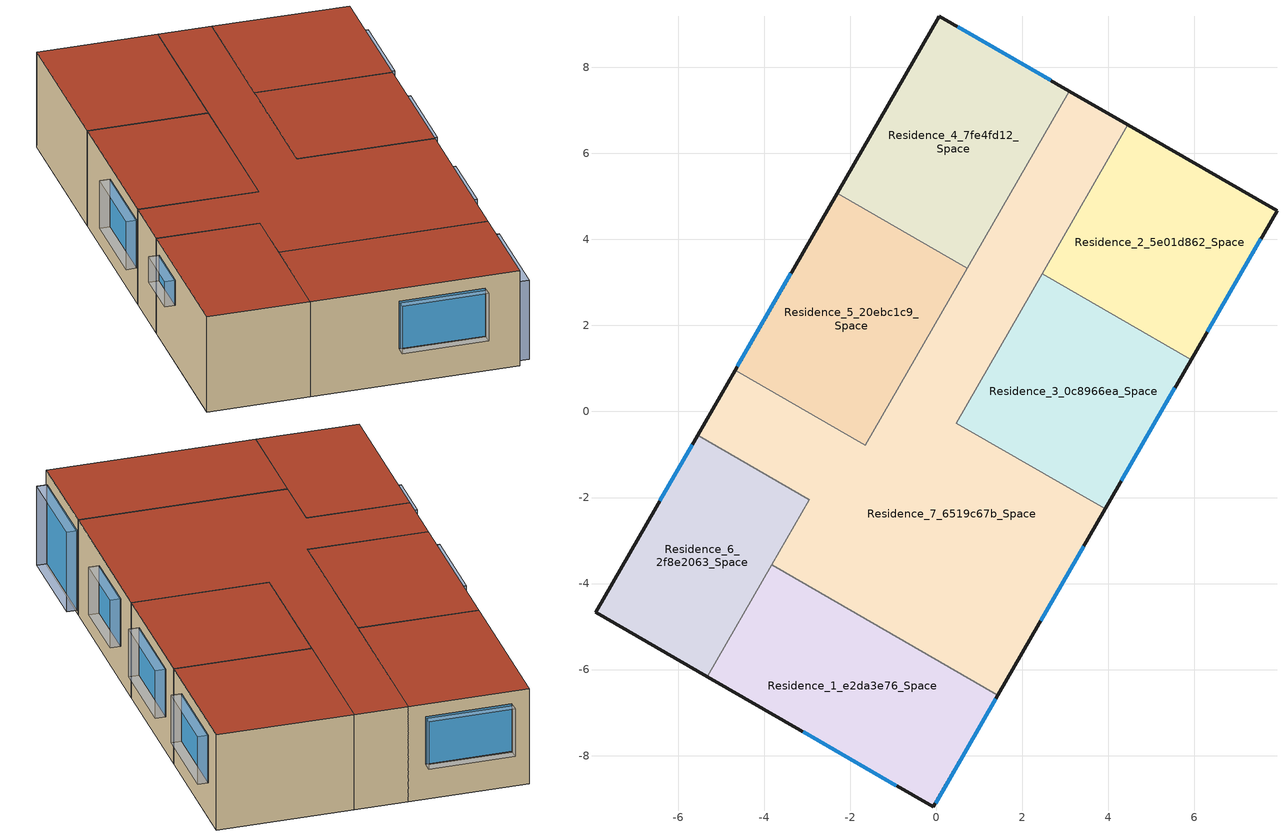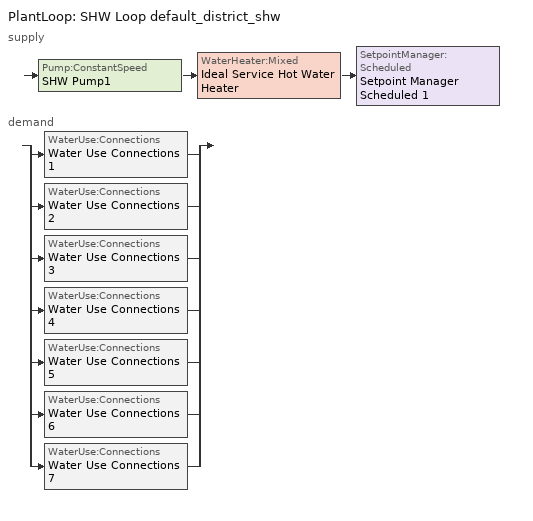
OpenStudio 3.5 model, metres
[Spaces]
Residence_1_e2da3e76_Space
 floor ground: 1.43,-6.59 -0.07,-9.19 -5.32,-6.16 -3.82,-3.57 z0
 wall outside: -5.32,-6.16 -0.07,-9.19 1.43,-6.59 z0:3
 wall to Residence_7_6519c67b_Space: 1.43,-6.59 -3.82,-3.57 z0:3
 wall to Residence_6_2f8e2063_Space: -3.82,-3.57 -5.32,-6.16 z0:3
 window: -0.02,-9.11 1.38,-6.68 z0.1:2.6; -3.1,-7.45 -0.93,-8.7 z1.1:2.6
 roof outside: -3.82,-3.57 -5.32,-6.16 -0.07,-9.19 1.43,-6.59 z3
Residence_2_5e01d862_Space
 floor ground: 7.92,4.67 5.92,1.2 2.46,3.2 4.46,6.66 z0
 wall outside: 5.92,1.2 7.92,4.67 4.46,6.66 z0:3
 wall to Residence_7_6519c67b_Space: 4.46,6.66 2.46,3.2 z0:3
 wall to Residence_3_0c8966ea_Space: 2.46,3.2 5.92,1.2 z0:3
 window: 6.3,1.85 7.55,4.02 z1.1:2.6
 roof outside: 4.46,6.66 2.46,3.2 5.92,1.2 7.92,4.67 z3
Residence_3_0c8966ea_Space
 floor ground: 5.92,1.2 3.93,-2.26 0.46,-0.27 2.46,3.2 z0
 wall outside: 3.93,-2.26 5.92,1.2 z0:3
 wall to Residence_7_6519c67b_Space: 2.46,3.2 0.46,-0.27 3.93,-2.26 z0:3
 window: 4.3,-1.61 5.55,0.55 z1.1:2.6
 roof outside: 2.46,3.2 0.46,-0.27 3.93,-2.26 5.92,1.2 z3
Residence_4_7fe4fd12_Space
 floor ground: 3.1,7.45 0.73,3.33 -2.31,5.08 0.07,9.19 z0
 wall outside: 3.1,7.45 0.07,9.19 -2.31,5.08 z0:3
 wall to Residence_7_6519c67b_Space: 0.73,3.33 3.1,7.45 z0:3
 wall to Residence_5_20ebc1c9_Space: -2.31,5.08 0.73,3.33 z0:3
 window: 2.66,7.7 0.5,8.95 z1.1:2.6
 roof outside: 0.07,9.19 -2.31,5.08 0.73,3.33 3.1,7.45 z3
Residence_5_20ebc1c9_Space
 floor ground: 0.73,3.33 -1.65,-0.78 -4.68,0.96 -2.31,5.08 z0
 wall outside: -2.31,5.08 -4.68,0.96 z0:3
 wall to Residence_7_6519c67b_Space: -4.68,0.96 -1.65,-0.78 0.73,3.33 z0:3
 window: -3.38,3.22 -4.63,1.05 z1.1:2.6
 roof outside: -2.31,5.08 -4.68,0.96 -1.65,-0.78 0.73,3.33 z3
Residence_6_2f8e2063_Space
 floor ground: -2.95,-2.05 -5.32,-6.16 -7.92,-4.67 -5.55,-0.55 z0
 wall outside: -5.55,-0.55 -7.92,-4.67 -5.32,-6.16 z0:3
 wall to Residence_7_6519c67b_Space: -3.82,-3.57 -2.95,-2.05 -5.55,-0.55 z0:3
 window: -5.68,-0.77 -6.43,-2.07 z1.8:2.6
 roof outside: -5.55,-0.55 -7.92,-4.67 -5.32,-6.16 -2.95,-2.05 z3
Residence_7_6519c67b_Space
 floor ground: 4.46,6.66 0.46,-0.27 3.93,-2.26 1.43,-6.59 -3.82,-3.57 -2.95,-2.05 -5.55,-0.55 -4.68,0.96 -1.65,-0.78 3.1,7.45 z0
 wall outside: 1.43,-6.59 3.93,-2.26 / -4.68,0.96 -5.55,-0.55 / 4.46,6.66 3.1,7.45 z0:3
 window: 2.43,-4.86 3.43,-3.13 z1.1:2.6
 roof outside: -4.68,0.96 -5.55,-0.55 -2.95,-2.05 -3.82,-3.57 1.43,-6.59 3.93,-2.26 0.46,-0.27 4.46,6.66 3.1,7.45 -1.65,-0.78 z3
shading: 1.64,-6.83 1.38,-6.68 / -0.02,-9.11 0.24,-9.26 z0.1:2.6; -1.08,-8.96 -0.93,-8.7 / -3.1,-7.45 -3.25,-7.71 / 7.81,3.87 7.55,4.02 / 6.3,1.85 6.56,1.7 / 5.81,0.4 5.55,0.55 / 4.3,-1.61 4.56,-1.76 / 0.65,9.2 0.5,8.95 / 2.66,7.7 2.81,7.96 / -4.89,1.2 -4.63,1.05 / -3.38,3.22 -3.64,3.37 / 3.69,-3.28 3.43,-3.13 / 2.43,-4.86 2.69,-5.01 z1.1:2.6; -6.69,-1.92 -6.43,-2.07 / -5.68,-0.77 -5.94,-0.62 z1.8:2.6; 1.64,-6.83 0.24,-9.26 -0.02,-9.11 1.38,-6.68 z0.1; 1.38,-6.68 -0.02,-9.11 0.24,-9.26 1.64,-6.83 z2.6; -0.93,-8.7 -1.08,-8.96 -3.25,-7.71 -3.1,-7.45 z1.1; -3.1,-7.45 -3.25,-7.71 -1.08,-8.96 -0.93,-8.7 z2.6; 7.81,3.87 6.56,1.7 6.3,1.85 7.55,4.02 z1.1; 7.55,4.02 6.3,1.85 6.56,1.7 7.81,3.87 z2.6; 5.81,0.4 4.56,-1.76 4.3,-1.61 5.55,0.55 z1.1; 5.55,0.55 4.3,-1.61 4.56,-1.76 5.81,0.4 z2.6; 2.81,7.96 2.66,7.7 0.5,8.95 0.65,9.2 z1.1; 0.65,9.2 0.5,8.95 2.66,7.7 2.81,7.96 z2.6; -3.38,3.22 -4.63,1.05 -4.89,1.2 -3.64,3.37 z1.1; -3.64,3.37 -4.89,1.2 -4.63,1.05 -3.38,3.22 z2.6; -5.68,-0.77 -6.43,-2.07 -6.69,-1.92 -5.94,-0.62 z1.8; -5.94,-0.62 -6.69,-1.92 -6.43,-2.07 -5.68,-0.77 z2.6; 3.69,-3.28 2.69,-5.01 2.43,-4.86 3.43,-3.13 z1.1; 3.43,-3.13 2.43,-4.86 2.69,-5.01 3.69,-3.28 z2.6
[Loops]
PlantLoop 'SHW Loop default_district_shw'
 supply: Pump:ConstantSpeed 'SHW Pump1' > WaterHeater:Mixed 'Ideal Service Hot Water Heater' > SetpointManager:Scheduled 'Setpoint Manager Scheduled 1'
 demand: split
  | WaterUse:Connections 'Water Use Connections 1'
  | WaterUse:Connections 'Water Use Connections 2'
  | WaterUse:Connections 'Water Use Connections 3'
  | WaterUse:Connections 'Water Use Connections 4'
  | WaterUse:Connections 'Water Use Connections 5'
  | WaterUse:Connections 'Water Use Connections 6'
  | WaterUse:Connections 'Water Use Connections 7'
[Building]
Building 1: North Axis {deg}=0; Default Construction Set=Default Generic Construction Set; Standards Building Type=MediumOffice
[Site]
Site 1: Terrain=City
[SizingPeriod:DesignDay] Barometric Pressure {Pa}=98639; Day of Month=21
Name | Maximum Dry-Bulb Temperature {C} | Daily Dry-Bulb Temperature Range {deltaC} | Wind Speed {m/s} | Wind Direction {deg} | Sky Clearness | Month | Day Type | Humidity Condition Type | Wetbulb or DewPoint at Maximum Dry-Bulb {C} | Solar Model Indicator | ASHRAE Clear Sky Optical Depth for Beam Irradiance | ASHRAE Clear Sky Optical Depth for Diffuse Irradiance | Enthalpy at Maximum Dry-Bulb {J/kg}
Burbank-Hope AP Ann Htg 99.6% Condns DB | 3.8 | 0 | 0.8 | 350 | 0 | 12 | WinterDesignDay | Wetbulb | 3.8 | ASHRAEClearSky
Burbank-Hope AP Ann Hum_n 99.6% Condns DP=>MCDB | 16 | 0 | 0.8 | 350 | 0 | 12 | WinterDesignDay | Dewpoint | -14.4 | ASHRAEClearSky
Burbank-Hope AP Ann Htg Wind 99.6% Condns WS=>MCDB | 14.9 | 0 | 10.8 | 350 | 0 | 12 | WinterDesignDay | Wetbulb | 14.9 | ASHRAEClearSky
Burbank-Hope AP Ann Clg .4% Condns DB=>MWB | 36.4 | 12.9 | 3.8 | 180 |  | 8 | SummerDesignDay | Wetbulb | 19.9 | ASHRAETau | 0.378 | 2.416
Burbank-Hope AP Ann Clg .4% Condns WB=>MDB | 32 | 12.9 | 3.8 | 180 |  | 8 | SummerDesignDay | Wetbulb | 22.6 | ASHRAETau | 0.378 | 2.416
Burbank-Hope AP Ann Clg .4% Condns DP=>MDB | 25.4 | 12.9 | 3.8 | 180 |  | 8 | SummerDesignDay | Dewpoint | 19.3 | ASHRAETau | 0.378 | 2.416
Burbank-Hope AP Ann Clg .4% Condns Enth=>MDB | 31.8 | 12.9 | 3.8 | 180 |  | 8 | SummerDesignDay | Enthalpy | 23 | ASHRAETau | 0.378 | 2.416 | 67100
Burbank-Hope AP January .4% Condns DB=>MCWB | 28.1 | 11.8 | 2 | 180 |  | 1 | SummerDesignDay | Wetbulb | 12.6 | ASHRAETau | 0.332 | 2.465
Burbank-Hope AP February .4% Condns DB=>MCWB | 28.9 | 11 | 2.3 | 180 |  | 2 | SummerDesignDay | Wetbulb | 14 | ASHRAETau | 0.344 | 2.445
Burbank-Hope AP March .4% Condns DB=>MCWB | 31 | 11 | 2.4 | 180 |  | 3 | SummerDesignDay | Wetbulb | 14.9 | ASHRAETau | 0.369 | 2.357
Burbank-Hope AP April .4% Condns DB=>MCWB | 33 | 11.1 | 2.8 | 180 |  | 4 | SummerDesignDay | Wetbulb | 15.5 | ASHRAETau | 0.379 | 2.334
Burbank-Hope AP May .4% Condns DB=>MCWB | 35.1 | 10.5 | 2.8 | 180 |  | 5 | SummerDesignDay | Wetbulb | 17.4 | ASHRAETau | 0.381 | 2.361
Burbank-Hope AP June .4% Condns DB=>MCWB | 36.7 | 11 | 2.7 | 180 |  | 6 | SummerDesignDay | Wetbulb | 19.6 | ASHRAETau | 0.401 | 2.311
Burbank-Hope AP July .4% Condns DB=>MCWB | 36.7 | 12.1 | 2.8 | 180 |  | 7 | SummerDesignDay | Wetbulb | 21.7 | ASHRAETau | 0.4 | 2.378
Burbank-Hope AP August .4% Condns DB=>MCWB | 38.1 | 12.9 | 2.5 | 180 |  | 8 | SummerDesignDay | Wetbulb | 20.6 | ASHRAETau | 0.378 | 2.416
Burbank-Hope AP September .4% Condns DB=>MCWB | 38.8 | 12.8 | 2.2 | 180 |  | 9 | SummerDesignDay | Wetbulb | 20.5 | ASHRAETau | 0.367 | 2.443
Burbank-Hope AP October .4% Condns DB=>MCWB | 36 | 12.3 | 2 | 180 |  | 10 | SummerDesignDay | Wetbulb | 17.7 | ASHRAETau | 0.374 | 2.382
Burbank-Hope AP November .4% Condns DB=>MCWB | 31.7 | 12.6 | 1.8 | 180 |  | 11 | SummerDesignDay | Wetbulb | 14.8 | ASHRAETau | 0.319 | 2.546
Burbank-Hope AP December .4% Condns DB=>MCWB | 27 | 11.7 | 2 | 180 |  | 12 | SummerDesignDay | Wetbulb | 12.8 | ASHRAETau | 0.319 | 2.534
Burbank-Hope AP January .4% Condns WB=>MCDB | 20.3 | 11.8 | 2 | 180 |  | 1 | SummerDesignDay | Wetbulb | 15.6 | ASHRAETau | 0.332 | 2.465
Burbank-Hope AP February .4% Condns WB=>MCDB | 24.1 | 11 | 2.3 | 180 |  | 2 | SummerDesignDay | Wetbulb | 15.9 | ASHRAETau | 0.344 | 2.445
Burbank-Hope AP March .4% Condns WB=>MCDB | 26 | 11 | 2.4 | 180 |  | 3 | SummerDesignDay | Wetbulb | 17.2 | ASHRAETau | 0.369 | 2.357
Burbank-Hope AP April .4% Condns WB=>MCDB | 28.7 | 11.1 | 2.8 | 180 |  | 4 | SummerDesignDay | Wetbulb | 18.7 | ASHRAETau | 0.379 | 2.334
Burbank-Hope AP May .4% Condns WB=>MCDB | 29.9 | 10.5 | 2.8 | 180 |  | 5 | SummerDesignDay | Wetbulb | 20.8 | ASHRAETau | 0.381 | 2.361
Burbank-Hope AP June .4% Condns WB=>MCDB | 30.8 | 11 | 2.7 | 180 |  | 6 | SummerDesignDay | Wetbulb | 21.8 | ASHRAETau | 0.401 | 2.311
Burbank-Hope AP July .4% Condns WB=>MCDB | 33.1 | 12.1 | 2.8 | 180 |  | 7 | SummerDesignDay | Wetbulb | 24.2 | ASHRAETau | 0.4 | 2.378
Burbank-Hope AP August .4% Condns WB=>MCDB | 33.1 | 12.9 | 2.5 | 180 |  | 8 | SummerDesignDay | Wetbulb | 23.7 | ASHRAETau | 0.378 | 2.416
Burbank-Hope AP September .4% Condns WB=>MCDB | 33.8 | 12.8 | 2.2 | 180 |  | 9 | SummerDesignDay | Wetbulb | 23.2 | ASHRAETau | 0.367 | 2.443
Burbank-Hope AP October .4% Condns WB=>MCDB | 30.7 | 12.3 | 2 | 180 |  | 10 | SummerDesignDay | Wetbulb | 21.1 | ASHRAETau | 0.374 | 2.382
Burbank-Hope AP November .4% Condns WB=>MCDB | 23.7 | 12.6 | 1.8 | 180 |  | 11 | SummerDesignDay | Wetbulb | 17.1 | ASHRAETau | 0.319 | 2.546
Burbank-Hope AP December .4% Condns WB=>MCDB | 19.4 | 11.7 | 2 | 180 |  | 12 | SummerDesignDay | Wetbulb | 15.2 | ASHRAETau | 0.319 | 2.534
[Site:WaterMainsTemperature]
Calculation Method=CorrelationFromWeatherFile
[ClimateZones]
Climate Zone Institution Name 1=ASHRAE; Climate Zone Document Name 1=ANSI/ASHRAE Standard 169; Climate Zone Document Year 1=2006; Climate Zone Value 1=2A
[Material:NoMass] Thermal Absorptance=0.9; Solar Absorptance=0.7
Name | Roughness | Thermal Resistance {m2-K/W} | Visible Absorptance
Typical Insulation-R7 | MediumSmooth | 1.23277 | 0.7
Typical Insulation-R2 | MediumSmooth | 0.35222 | 0.7
Typical Insulation | MediumSmooth | 0.0282222 | 0.7
Typical Insulation-R16 | MediumSmooth | 2.81776 | 0.7
Typical Insulation-R1 | MediumSmooth | 0.17611 | 0.7
Typical Insulation-R17 | MediumSmooth | 2.99387 | 0.7
Typical Carpet Pad | VeryRough | 0.21648 | 0.8
[Material]
Name | Roughness | Thickness {m} | Conductivity {W/m-K} | Density {kg/m3} | Specific Heat {J/kg-K} | Thermal Absorptance | Solar Absorptance | Visible Absorptance
Metal Roof Surface; F08 Metal surface | Smooth | 0.0008 | 45.2497 | 7824.02 | 499.678 | 0.9 | 0.7 | 0.7
5/8 in. Gypsum Board | MediumSmooth | 0.0159 | 0.159893 | 800.002 | 1089.3 | 0.9 | 0.7 | 0.7
25mm Stucco | Smooth | 0.0254 | 0.719518 | 1856 | 839.458 | 0.9 | 0.7 | 0.7
8 in. Concrete Block Basement Wall | MediumRough | 0.2032 | 1.32511 | 1842 | 911.412 | 0.9 | 0.7 | 0.7
6 in. Normalweight Concrete Floor | MediumRough | 0.1524 | 2.30846 | 2322.01 | 831.464 | 0.9 | 0.7 | 0.7
Roof Membrane | VeryRough | 0.0095 | 0.159893 | 1121.29 | 1459.06 | 0.9 | 0.7 | 0.7
Generic Roof Membrane | MediumRough | 0.01 | 0.16 | 1120 | 1460 | 0.9 | 0.65 | 0.65
Generic Acoustic Tile | MediumSmooth | 0.02 | 0.06 | 368 | 590 | 0.9 | 0.2 | 0.2
Generic 25mm Wood | MediumSmooth | 0.0254 | 0.15 | 608 | 1630 | 0.9 | 0.5 | 0.5
Generic HW Concrete | MediumRough | 0.2 | 1.95 | 2240 | 900 | 0.9 | 0.8 | 0.8
Generic Gypsum Board | MediumSmooth | 0.0127 | 0.16 | 800 | 1090 | 0.9 | 0.5 | 0.5
Generic Wall Air Gap | Smooth | 0.1 | 0.667 | 1.28 | 1000 | 0.9 | 0.7 | 0.7
Generic Ceiling Air Gap | Smooth | 0.1 | 0.556 | 1.28 | 1000 | 0.9 | 0.7 | 0.7
Generic Brick | MediumRough | 0.1 | 0.9 | 1920 | 790 | 0.9 | 0.65 | 0.65
Generic 50mm Insulation | MediumRough | 0.05 | 0.03 | 43 | 1210 | 0.9 | 0.7 | 0.7
Generic Painted Metal | Smooth | 0.0015 | 45 | 7690 | 410 | 0.9 | 0.5 | 0.5
Generic LW Concrete | MediumRough | 0.1 | 0.53 | 1280 | 840 | 0.9 | 0.8 | 0.8
Generic 25mm Insulation | MediumRough | 0.025 | 0.03 | 43 | 1210 | 0.9 | 0.7 | 0.7
Material 1 | Smooth | 0.1 | 0.1 | 0.1 | 100 |  | 0.65 | 0.65
[WindowMaterial:Gas] Gas Type=Air
Name | Thickness {m}
AIR 6MM | 0.0063
Generic Window Air Gap | 0.0127
[WindowMaterial:Glazing] Optical Data Type=SpectralAverage; Thickness {m}=0.006; Infrared Transmittance at Normal Incidence=0; Front Side Infrared Hemispherical Emissivity=0.84; Dirt Correction Factor for Solar and Visible Transmittance=1; Solar Diffusing=No
Name | Solar Transmittance at Normal Incidence | Front Side Solar Reflectance at Normal Incidence | Back Side Solar Reflectance at Normal Incidence | Visible Transmittance at Normal Incidence | Front Side Visible Reflectance at Normal Incidence | Back Side Visible Reflectance at Normal Incidence | Back Side Infrared Hemispherical Emissivity | Conductivity {W/m-K}
REF D CLEAR 6MM | 0.429 | 0.308 | 0.379 | 0.334 | 0.453 | 0.505 | 0.82 | 0.899398
CLEAR 6MM | 0.775 | 0.071 | 0.071 | 0.881 | 0.08 | 0.08 | 0.84 | 0.899398
REF C CLEAR HI 6MM | 0.2 | 0.16 | 0.39 | 0.22 | 0.17 | 0.35 | 0.55 | 0.899398
Generic Low-e Glass | 0.45 | 0.36 | 0.36 | 0.71 | 0.21 | 0.21 | 0.047 | 1
Generic Clear Glass | 0.77 | 0.07 | 0.07 | 0.88 | 0.08 | 0.08 | 0.84 | 1
[WindowMaterial:SimpleGlazingSystem]
U 1.17 SHGC 0.39 Simple Glazing: U-Factor {W/m2-K}=6.64326; Solar Heat Gain Coefficient=0.39; Visible Transmittance=0.23
[Construction]
Typical Insulated Steel Framed Exterior Floor-R20: 25mm Stucco, 5/8 in. Gypsum Board, Typical Insulation-R17, 5/8 in. Gypsum Board, Typical Carpet Pad
Typical Insulated Carpeted 6in Slab Floor: Typical Insulation, 6 in. Normalweight Concrete Floor, Typical Carpet Pad
Typical IEAD Roof-R16: Roof Membrane, Typical Insulation-R16, Metal Roof Surface
Typical Insulated Steel Framed Exterior Wall-R9: 25mm Stucco, 5/8 in. Gypsum Board, Typical Insulation-R7, 5/8 in. Gypsum Board
Typical Overhead Door-R1: Typical Insulation-R1
U 1.17 SHGC 0.39 Simple Glazing Skylight: U 1.17 SHGC 0.39 Simple Glazing
Typical Insulated Basement Mass Wall: Typical Insulation, 8 in. Concrete Block Basement Wall
U 0.57 SHGC 0.39 Dbl Ref-D Clr 6mm/6mm Air: REF D CLEAR 6MM, AIR 6MM, CLEAR 6MM
Typical Insulated Metal Door-R2: F08 Metal surface, Typical Insulation-R2
U 0.57 SHGC 0.25 Dbl Ref-C-H Clr 6mm/6mm Air: REF C CLEAR HI 6MM, AIR 6MM, CLEAR 6MM
Generic Interior Door: Generic 25mm Wood
Generic Single Pane: Generic Clear Glass
Generic Shade: Material 1
Generic Interior Ceiling: Generic LW Concrete, Generic Ceiling Air Gap, Generic Acoustic Tile
Generic Interior Wall: Generic Gypsum Board, Generic Wall Air Gap, Generic Gypsum Board
Generic Exposed Floor: Generic Painted Metal, Generic Ceiling Air Gap, Generic 50mm Insulation, Generic LW Concrete
Generic Interior Floor: Generic Acoustic Tile, Generic Ceiling Air Gap, Generic LW Concrete
Generic Ground Slab: Generic 50mm Insulation, Generic HW Concrete
Generic Roof: Generic Roof Membrane, Generic 50mm Insulation, Generic LW Concrete, Generic Ceiling Air Gap, Generic Acoustic Tile
Generic Exterior Wall: Generic Brick, Generic LW Concrete, Generic 50mm Insulation, Generic Wall Air Gap, Generic Gypsum Board
Generic Underground Wall: Generic 50mm Insulation, Generic HW Concrete, Generic Wall Air Gap, Generic Gypsum Board
Generic Underground Roof: Generic 50mm Insulation, Generic HW Concrete, Generic Ceiling Air Gap, Generic Acoustic Tile
Generic Double Pane: Generic Low-e Glass, Generic Window Air Gap, Generic Clear Glass
Generic Exterior Door: Generic Painted Metal, Generic 25mm Insulation, Generic Painted Metal
[DefaultConstructionSet]
Name | Default Exterior Surface Constructions | Default Interior Surface Constructions | Default Ground Contact Surface Constructions | Default Exterior SubSurface Constructions | Default Interior SubSurface Constructions | Interior Partition Construction | Space Shading Construction | Adiabatic Surface Construction
2004::ClimateZone3::SteelFramed | Default Surface Constructions 2 | Default Surface Constructions 1 | Default Surface Constructions 3 | Default Sub Surface Constructions 2 | Default Sub Surface Constructions 1
Default Generic Construction Set | Default Surface Constructions 5 | Default Surface Constructions 4 | Default Surface Constructions 6 | Default Sub Surface Constructions 4 | Default Sub Surface Constructions 3 | Generic Air Boundary | Generic Shade | Generic Interior Wall
[DefaultSurfaceConstructions]
Name | Floor Construction | Wall Construction | Roof Ceiling Construction
Default Surface Constructions 1
Default Surface Constructions 2 | Typical Insulated Steel Framed Exterior Floor-R20 | Typical Insulated Steel Framed Exterior Wall-R9 | Typical IEAD Roof-R16
Default Surface Constructions 3 | Typical Insulated Carpeted 6in Slab Floor | Typical Insulated Basement Mass Wall
Default Surface Constructions 4 | Generic Interior Floor | Generic Interior Wall | Generic Interior Ceiling
Default Surface Constructions 5 | Generic Exposed Floor | Generic Exterior Wall | Generic Roof
Default Surface Constructions 6 | Generic Ground Slab | Generic Underground Wall | Generic Underground Roof
[DefaultSubSurfaceConstructions]
Name | Fixed Window Construction | Operable Window Construction | Door Construction | Glass Door Construction | Overhead Door Construction | Skylight Construction
Default Sub Surface Constructions 1
Default Sub Surface Constructions 2 | U 0.57 SHGC 0.25 Dbl Ref-C-H Clr 6mm/6mm Air | U 0.57 SHGC 0.25 Dbl Ref-C-H Clr 6mm/6mm Air | Typical Insulated Metal Door-R2 | U 0.57 SHGC 0.39 Dbl Ref-D Clr 6mm/6mm Air | Typical Overhead Door-R1 | U 1.17 SHGC 0.39 Simple Glazing Skylight
Default Sub Surface Constructions 3 | Generic Single Pane | Generic Single Pane | Generic Interior Door | Generic Single Pane
Default Sub Surface Constructions 4 | Generic Double Pane | Generic Double Pane | Generic Exterior Door | Generic Double Pane | Generic Exterior Door | Generic Double Pane
[Construction:AirBoundary]
Generic Air Boundary: None, 0
[SpaceType]
2019::MidriseApartment::Apartment: Design Specification Outdoor Air Object=2019::MidriseApartment::Apartment_Ventilation
[People:Definition]
2019::MidriseApartment::Apartment_People: Number of People Calculation Method=People/Area; People per Space Floor Area {person/m2}=0.0283091; Fraction Radiant=0.3; Sensible Heat Fraction=Autocalculate
[People]
2019::MidriseApartment::Apartment_People: People Definition=2019::MidriseApartment::Apartment_People; Space or SpaceType=2019::MidriseApartment::Apartment; Number of People Schedule=ApartmentMidRise OCC_APT_SCH; Activity Level Schedule=ApartmentMidRise Activity Schedule; Multiplier=1
[Lights:Definition]
2019::MidriseApartment::Apartment_Lighting: Design Level Calculation Method=Watts/Area; Watts per Space Floor Area {W/m2}=6.45834; Fraction Radiant=0.6; Fraction Visible=0.2; Return Air Fraction=0
[Lights]
2019::MidriseApartment::Apartment_Lighting: Lights Definition=2019::MidriseApartment::Apartment_Lighting; Space or SpaceType=2019::MidriseApartment::Apartment; Schedule=ApartmentMidRise LTG_APT_SCH; Fraction Replaceable=1
[ElectricEquipment:Definition]
2019::MidriseApartment::Apartment_Electric: Design Level Calculation Method=Watts/Area; Watts per Space Floor Area {W/m2}=6.66999; Fraction Latent=0; Fraction Radiant=0.5; Fraction Lost=0
[ElectricEquipment]
2019::MidriseApartment::Apartment_Electric: Electric Equipment Definition=2019::MidriseApartment::Apartment_Electric; Space or SpaceType=2019::MidriseApartment::Apartment; Schedule=ApartmentMidRise EQP_APT_SCH
[SpaceInfiltration:DesignFlowRate]
2019::MidriseApartment::Apartment_Infiltration: Space or SpaceType=2019::MidriseApartment::Apartment; Schedule=ApartmentMidRise INF_APT_SCH; Design Flow Rate Calculation Method=Flow/ExteriorArea; Flow per Exterior Surface Area {m3/s-m2}=0.00056896; Constant Term Coefficient=1; Temperature Term Coefficient=0; Velocity Term Coefficient=0
[DesignSpecification:OutdoorAir]
2019::MidriseApartment::Apartment_Ventilation: Outdoor Air Flow Rate {m3/s}=0; Outdoor Air Flow Air Changes per Hour {1/hr}=0.35
[Space] Space Type=2019::MidriseApartment::Apartment; Default Construction Set=2004::ClimateZone3::SteelFramed; Building Story=Floor1
Name | Thermal Zone
Residence_1_e2da3e76_Space | Residence_1_e2da3e76
Residence_2_5e01d862_Space | Residence_2_5e01d862
Residence_3_0c8966ea_Space | Residence_3_0c8966ea
Residence_4_7fe4fd12_Space | Residence_4_7fe4fd12
Residence_5_20ebc1c9_Space | Residence_5_20ebc1c9
Residence_6_2f8e2063_Space | Residence_6_2f8e2063
Residence_7_6519c67b_Space | Residence_7_6519c67b
[ThermalZone] Ceiling Height {m}=3; Use Ideal Air Loads=No
Name | Volume {m3} | Thermostat
Residence_1_e2da3e76 | 54.6085 | 2019::MidriseApartment::Apartment_Setpoint
Residence_2_5e01d862 | 48 | 2019::MidriseApartment::Apartment_Setpoint 1
Residence_3_0c8966ea | 48 | 2019::MidriseApartment::Apartment_Setpoint 2
Residence_4_7fe4fd12 | 49.875 | 2019::MidriseApartment::Apartment_Setpoint 3
Residence_5_20ebc1c9 | 49.875 | 2019::MidriseApartment::Apartment_Setpoint 4
Residence_6_2f8e2063 | 42.75 | 2019::MidriseApartment::Apartment_Setpoint 5
Residence_7_6519c67b | 142.06 | 2019::MidriseApartment::Apartment_Setpoint 6
[Sizing:Zone] Zone Cooling Design Supply Air Temperature Input Method=SupplyAirTemperature; Zone Cooling Design Supply Air Temperature {C}=14; Zone Cooling Design Supply Air Temperature Difference {deltaC}=11.11; Zone Heating Design Supply Air Temperature Input Method=SupplyAirTemperature; Zone Heating Design Supply Air Temperature {C}=40; Zone Heating Design Supply Air Temperature Difference {deltaC}=11.11; Zone Cooling Design Supply Air Humidity Ratio {kg-H2O/kg-air}=0.0085; Zone Heating Design Supply Air Humidity Ratio {kg-H2O/kg-air}=0.008; Cooling Design Air Flow Method=DesignDay; Heating Design Air Flow Method=DesignDay; Account for Dedicated Outdoor Air System=No; Dedicated Outdoor Air System Control Strategy=NeutralSupplyAir; Dedicated Outdoor Air Low Setpoint Temperature for Design {C}=autosize; Dedicated Outdoor Air High Setpoint Temperature for Design {C}=autosize; Zone Load Sizing Method=Sensible Load Only No Latent Load; Zone Latent Cooling Design Supply Air Humidity Ratio Input Method=HumidityRatioDifference; Zone Cooling Design Supply Air Humidity Ratio Difference {kgWater/kgDryAir}=0.005; Zone Latent Heating Design Supply Air Humidity Ratio Input Method=HumidityRatioDifference; Zone Humidification Design Supply Air Humidity Ratio Difference {kgWater/kgDryAir}=0.005
Residence_1_e2da3e76; Residence_2_5e01d862; Residence_3_0c8966ea; Residence_4_7fe4fd12; Residence_5_20ebc1c9; Residence_6_2f8e2063; Residence_7_6519c67b
[Zone equipment]
Residence_1_e2da3e76: Residence_1_e2da3e76 Ideal Loads Air System
Residence_2_5e01d862: Residence_2_5e01d862 Ideal Loads Air System
Residence_3_0c8966ea: Residence_3_0c8966ea Ideal Loads Air System
Residence_4_7fe4fd12: Residence_4_7fe4fd12 Ideal Loads Air System
Residence_5_20ebc1c9: Residence_5_20ebc1c9 Ideal Loads Air System
Residence_6_2f8e2063: Residence_6_2f8e2063 Ideal Loads Air System
Residence_7_6519c67b: Residence_7_6519c67b Ideal Loads Air System
[BuildingStory]
Floor1
[WaterUse:Equipment:Definition] Target Temperature Schedule=60.0C Hot Water; Sensible Fraction Schedule=0.2 Hot Water Sensible Fraction; Latent Fraction Schedule=0.05 Hot Water Latent Fraction
Name | Peak Flow Rate {m3/s}
2019::MidriseApartment::Apartment_SHW..Residence_1_e2da3e76 | 7.54701e-07
2019::MidriseApartment::Apartment_SHW..Residence_2_5e01d862; 2019::MidriseApartment::Apartment_SHW..Residence_3_0c8966ea | 6.6337e-07
2019::MidriseApartment::Apartment_SHW..Residence_4_7fe4fd12; 2019::MidriseApartment::Apartment_SHW..Residence_5_20ebc1c9 | 6.89283e-07
2019::MidriseApartment::Apartment_SHW..Residence_6_2f8e2063 | 5.90814e-07
2019::MidriseApartment::Apartment_SHW..Residence_7_6519c67b | 1.96331e-06
[WaterUse:Equipment] Flow Rate Fraction Schedule=ApartmentMidRise APT_DHW_SCH
Name | Water Use Equipment Definition | Space
2019::MidriseApartment::Apartment_SHW..Residence_1_e2da3e76 | 2019::MidriseApartment::Apartment_SHW..Residence_1_e2da3e76 | Residence_1_e2da3e76_Space
2019::MidriseApartment::Apartment_SHW..Residence_2_5e01d862 | 2019::MidriseApartment::Apartment_SHW..Residence_2_5e01d862 | Residence_2_5e01d862_Space
2019::MidriseApartment::Apartment_SHW..Residence_3_0c8966ea | 2019::MidriseApartment::Apartment_SHW..Residence_3_0c8966ea | Residence_3_0c8966ea_Space
2019::MidriseApartment::Apartment_SHW..Residence_4_7fe4fd12 | 2019::MidriseApartment::Apartment_SHW..Residence_4_7fe4fd12 | Residence_4_7fe4fd12_Space
2019::MidriseApartment::Apartment_SHW..Residence_5_20ebc1c9 | 2019::MidriseApartment::Apartment_SHW..Residence_5_20ebc1c9 | Residence_5_20ebc1c9_Space
2019::MidriseApartment::Apartment_SHW..Residence_6_2f8e2063 | 2019::MidriseApartment::Apartment_SHW..Residence_6_2f8e2063 | Residence_6_2f8e2063_Space
2019::MidriseApartment::Apartment_SHW..Residence_7_6519c67b | 2019::MidriseApartment::Apartment_SHW..Residence_7_6519c67b | Residence_7_6519c67b_Space
[WaterUse:Connections] Hot Water Supply Temperature Schedule=60.0C Hot Water; Drain Water Heat Exchanger Type=None; Drain Water Heat Exchanger Destination=Plant
Name | Water Use Equipment Name 1
Water Use Connections 1 | 2019::MidriseApartment::Apartment_SHW..Residence_1_e2da3e76
Water Use Connections 2 | 2019::MidriseApartment::Apartment_SHW..Residence_2_5e01d862
Water Use Connections 3 | 2019::MidriseApartment::Apartment_SHW..Residence_3_0c8966ea
Water Use Connections 4 | 2019::MidriseApartment::Apartment_SHW..Residence_4_7fe4fd12
Water Use Connections 5 | 2019::MidriseApartment::Apartment_SHW..Residence_5_20ebc1c9
Water Use Connections 6 | 2019::MidriseApartment::Apartment_SHW..Residence_6_2f8e2063
Water Use Connections 7 | 2019::MidriseApartment::Apartment_SHW..Residence_7_6519c67b
[ThermostatSetpoint:DualSetpoint] Heating Setpoint Temperature Schedule=ApartmentMidRise HTGSETP_APT_SCH; Cooling Setpoint Temperature Schedule=ApartmentMidRise CLGSETP_APT_SCH
2019::MidriseApartment::Apartment_Setpoint; 2019::MidriseApartment::Apartment_Setpoint 1; 2019::MidriseApartment::Apartment_Setpoint 2; 2019::MidriseApartment::Apartment_Setpoint 3; 2019::MidriseApartment::Apartment_Setpoint 4; 2019::MidriseApartment::Apartment_Setpoint 5; 2019::MidriseApartment::Apartment_Setpoint 6
[ZoneHVAC:IdealLoadsAirSystem] Maximum Heating Supply Air Temperature {C}=50; Minimum Cooling Supply Air Temperature {C}=13; Heating Limit=LimitCapacity; Maximum Sensible Heating Capacity {W}=autosize; Cooling Limit=LimitFlowRateAndCapacity; Maximum Cooling Air Flow Rate {m3/s}=autosize; Maximum Total Cooling Capacity {W}=autosize; Dehumidification Control Type=None; Demand Controlled Ventilation Type=None; Outdoor Air Economizer Type=DifferentialDryBulb; Sensible Heat Recovery Effectiveness=0; Latent Heat Recovery Effectiveness=0
Residence_1_e2da3e76 Ideal Loads Air System; Residence_2_5e01d862 Ideal Loads Air System; Residence_3_0c8966ea Ideal Loads Air System; Residence_4_7fe4fd12 Ideal Loads Air System; Residence_5_20ebc1c9 Ideal Loads Air System; Residence_6_2f8e2063 Ideal Loads Air System; Residence_7_6519c67b Ideal Loads Air System
[PlantLoop]
SHW Loop default_district_shw: Glycol Concentration=0; Maximum Loop Temperature {C}=60; Minimum Loop Temperature {C}=10; Plant Loop Volume {m3}=Autocalculate; Load Distribution Scheme=Optimal
[Sizing:Plant]
SHW Loop default_district_shw: Loop Type=Heating; Design Loop Exit Temperature {C}=60; Loop Design Temperature Difference {deltaC}=5; Sizing Option=NonCoincident; Zone Timesteps in Averaging Window=1; Coincident Sizing Factor Mode=None
[SetpointManager:Scheduled]
Setpoint Manager Scheduled 1: Control Variable=Temperature; Schedule=60C Hot Water
[Pump:ConstantSpeed]
SHW Pump1: Rated Flow Rate {m3/s}=autosize; Rated Pump Head {Pa}=29891; Rated Power Consumption {W}=autosize; Motor Efficiency=0.9; Fraction of Motor Inefficiencies to Fluid Stream=0; Pump Control Type=Intermittent; Design Power Sizing Method=PowerPerFlowPerPressure; Design Electric Power per Unit Flow Rate {W/(m3/s)}=348701.1; Design Shaft Power per Unit Flow Rate per Unit Head {W-s/m3-Pa}=1.28205
[WaterHeater:Mixed]
Ideal Service Hot Water Heater: Tank Volume {m3}=0; Setpoint Temperature Schedule=Schedule Ruleset 2; Deadband Temperature Difference {deltaC}=2; Maximum Temperature Limit {C}=82.22; Heater Control Type=Modulate; Heater Maximum Capacity {W}=1000000; Heater Fuel Type=DistrictHeating; Heater Thermal Efficiency=1; Off Cycle Parasitic Fuel Consumption Rate {W}=20; Off Cycle Parasitic Fuel Type=DistrictHeating; Off Cycle Parasitic Heat Fraction to Tank=0.8; On Cycle Parasitic Fuel Type=DistrictHeating; Ambient Temperature Indicator=Schedule; Ambient Temperature Schedule=22C Ambient Condition; Off Cycle Loss Coefficient to Ambient Temperature {W/K}=0; On Cycle Loss Coefficient to Ambient Temperature {W/K}=0; Use Side Effectiveness=1; Source Side Effectiveness=1; Use Side Design Flow Rate {m3/s}=autosize; Source Side Design Flow Rate {m3/s}=autosize; Indirect Water Heating Recovery Time {hr}=1.5; Source Side Flow Control Mode=IndirectHeatPrimarySetpoint
[WaterHeater:Sizing]
Ideal Service Hot Water Heater: Design Mode=PeakDraw; Time Storage Can Meet Peak Draw {hr}=0.538503; Time for Tank Recovery {hr}=0; Nominal Tank Volume for Autosizing Plant Connections {m3}=1
[Schedule:Ruleset]
Name | Default Day Schedule | Summer Design Day Schedule | Winter Design Day Schedule
ApartmentMidRise HTGSETP_APT_SCH | ApartmentMidRise HTGSETP_APT_SCH_Default | ApartmentMidRise HTGSETP_APT_SCH_SmrDsn 1 | ApartmentMidRise HTGSETP_APT_SCH_WntrDsn 1
ApartmentMidRise OCC_APT_SCH | ApartmentMidRise OCC_APT_SCH_Default | ApartmentMidRise OCC_APT_SCH_SmrDsn 1 | ApartmentMidRise OCC_APT_SCH_WntrDsn 1
ApartmentMidRise EQP_APT_SCH | ApartmentMidRise EQP_APT_SCH_Default | ApartmentMidRise EQP_APT_SCH_SmrDsn 1 | ApartmentMidRise EQP_APT_SCH_WntrDsn 1
ApartmentMidRise INF_APT_SCH | ApartmentMidRise INF_APT_SCH_Default | ApartmentMidRise INF_APT_SCH_SmrDsn 1 | ApartmentMidRise INF_APT_SCH_WntrDsn 1
ApartmentMidRise APT_DHW_SCH | ApartmentMidRise APT_DHW_SCH_Default | ApartmentMidRise APT_DHW_SCH_SmrDsn 1 | ApartmentMidRise APT_DHW_SCH_WntrDsn 1
ApartmentMidRise CLGSETP_APT_SCH | ApartmentMidRise CLGSETP_APT_SCH_Default | ApartmentMidRise CLGSETP_APT_SCH_SmrDsn 1 | ApartmentMidRise CLGSETP_APT_SCH_WntrDsn 1
ApartmentMidRise LTG_APT_SCH | ApartmentMidRise LTG_APT_SCH_Default | ApartmentMidRise LTG_APT_SCH_SmrDsn 1 | ApartmentMidRise LTG_APT_SCH_WntrDsn 1
ApartmentMidRise Activity Schedule | ApartmentMidRise Activity Schedule_Default | ApartmentMidRise Activity Schedule_SmrDsn 1 | ApartmentMidRise Activity Schedule_WntrDsn 1
60.0C Hot Water | Schedule Day 1
0.2 Hot Water Sensible Fraction | Schedule Day 2
0.05 Hot Water Latent Fraction | Schedule Day 3
60C Hot Water | Schedule Day 4
Schedule Ruleset 2 | Schedule Day 6
22C Ambient Condition | Schedule Day 7
[Schedule:Day]
ApartmentMidRise HTGSETP_APT_SCH_Default; ApartmentMidRise HTGSETP_APT_SCH_SmrDsn 1; ApartmentMidRise HTGSETP_APT_SCH_WntrDsn 1: 24, 0, 21.7
ApartmentMidRise OCC_APT_SCH_Default; ApartmentMidRise OCC_APT_SCH_SmrDsn 1; ApartmentMidRise OCC_APT_SCH_WntrDsn 1: 7, 0, 1, 8, 0, 0.85, 9, 0, 0.39, 16, 0, 0.25, 17, 0, 0.3, 18, 0, 0.52, 21, 0, 0.87, 24, 0, 1
ApartmentMidRise EQP_APT_SCH_Default; ApartmentMidRise EQP_APT_SCH_SmrDsn 1; ApartmentMidRise EQP_APT_SCH_WntrDsn 1: 1, 0, 0.45, 2, 0, 0.41, 3, 0, 0.39, 5, 0, 0.38, 6, 0, 0.43, 7, 0, 0.54, 8, 0, 0.65, 9, 0, 0.66, 10, 0, 0.67, 11, 0, 0.69, 12, 0, 0.7, 13, 0, 0.69, 14, 0, 0.66, 15, 0, 0.65, 16, 0, 0.68, 17, 0, 0.8, 19, 0, 1, 20, 0, 0.93, 21, 0, 0.89, 22, 0, 0.85, 23, 0, 0.71, 24, 0, 0.58
ApartmentMidRise INF_APT_SCH_Default; ApartmentMidRise INF_APT_SCH_SmrDsn 1; ApartmentMidRise INF_APT_SCH_WntrDsn 1: 24, 0, 1
ApartmentMidRise APT_DHW_SCH_Default; ApartmentMidRise APT_DHW_SCH_SmrDsn 1; ApartmentMidRise APT_DHW_SCH_WntrDsn 1: 1, 0, 0.08, 2, 0, 0.04, 4, 0, 0.01, 5, 0, 0.04, 6, 0, 0.27, 7, 0, 0.94, 8, 0, 1, 9, 0, 0.96, 10, 0, 0.84, 11, 0, 0.76, 12, 0, 0.61, 13, 0, 0.53, 14, 0, 0.47, 15, 0, 0.41, 16, 0, 0.47, 17, 0, 0.55, 18, 0, 0.73, 19, 0, 0.86, 20, 0, 0.82, 21, 0, 0.75, 22, 0, 0.61, 23, 0, 0.53, 24, 0, 0.29
ApartmentMidRise CLGSETP_APT_SCH_Default; ApartmentMidRise CLGSETP_APT_SCH_SmrDsn 1; ApartmentMidRise CLGSETP_APT_SCH_WntrDsn 1: 24, 0, 24.4
ApartmentMidRise LTG_APT_SCH_Default; ApartmentMidRise LTG_APT_SCH_SmrDsn 1; ApartmentMidRise LTG_APT_SCH_WntrDsn 1: 4, 0, 0.011316, 5, 0, 0.0339481, 6, 0, 0.0735542, 7, 0, 0.0792122, 8, 0, 0.0735542, 9, 0, 0.0339481, 15, 0, 0.0226321, 16, 0, 0.0396061, 17, 0, 0.0792122, 18, 0, 0.11316, 19, 0, 0.152766, 21, 0, 0.181056, 22, 0, 0.124476, 23, 0, 0.0678962, 24, 0, 0.0282901
ApartmentMidRise Activity Schedule_Default; ApartmentMidRise Activity Schedule_SmrDsn 1; ApartmentMidRise Activity Schedule_WntrDsn 1: 24, 0, 95
Schedule Day 1; Schedule Day 4; Schedule Day 6: 24, 0, 60
Schedule Day 2: 24, 0, 0.2
Schedule Day 3: 24, 0, 0.05
Schedule Day 7: 24, 0, 22
